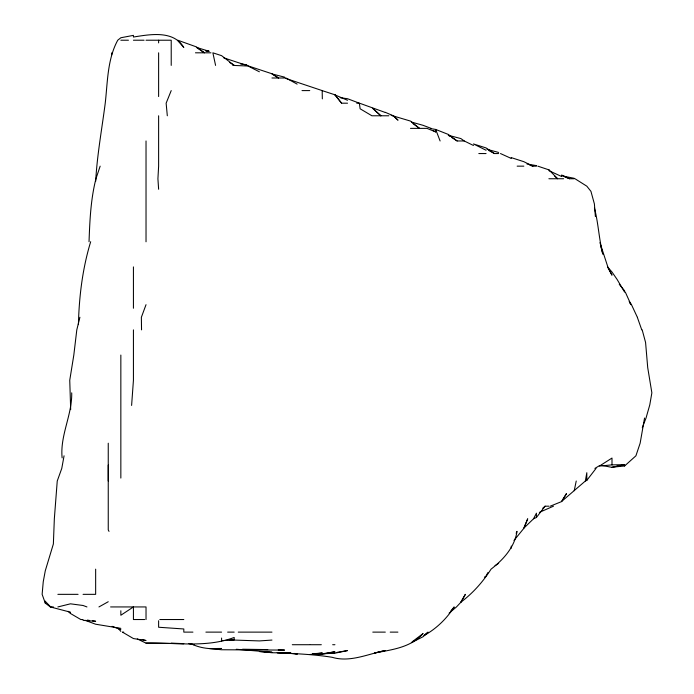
<?xml version="1.0" encoding="UTF-8"?>
<svg xmlns="http://www.w3.org/2000/svg" width="694" height="694" viewBox="0 0 694 694"><rect width="100%" height="100%" fill="white"/><g stroke="black" fill="none" stroke-linecap="round" stroke-linejoin="round"><path stroke-width="1.04" d="M89.032 241.72C89.804 220.623 90.714 199.299 95.945 178.748L100.153 166.152M70.684 409.634L69.747 380.251L73.816 355.059L76.8 329.876L79.905 317.279M108.247 481.003L108.247 465.058M95.685 181.29C97.108 155.04 101.879 129.223 105.236 103.189C107.648 82.039 107.327 59.328 117.746 40.217L120.843 37.754L133.43 35.368L133.43 37.042C150.138 34.362 173.578 30.076 183.806 47.504L178.132 41.024M131.608 405.435L133.43 380.251L133.43 329.876M111.665 54.913L111.795 52.813M71.716 392.839C72.193 415.099 59.892 435.407 62.122 457.91M78.413 324.627C79.09 296.546 82.499 268.639 90.68 241.72M585.363 481.003L586.812 472.709L586.812 480.387L585.363 481.003L561.62 501.458L566.478 493.59L561.62 501.589L550.238 506.186M64.065 455.811L61.775 468.407L57.246 481.003L54.34 518.782L53.369 543.966L45.275 570.798L43.245 581.746L42.134 594.342L45.275 603.129L50.324 606.938L70.467 612.195L70.467 613.487L80.816 619.534L83.054 619.534M644.553 418.031L640.137 443.214L635.912 455.811L624.591 465.986L611.995 467.209L624.591 464.685L624.591 465.986M574.216 490.719L576.237 481.003M146.026 304.683L141.368 317.279L141.541 329.876M642.288 427.721L646.027 418.031L649.775 404.906L651.866 392.839L647.719 367.655L645.576 342.463L642.184 329.876M171.218 90.593L166.135 103.189L167.315 115.777M449.096 613.166L456.47 606.938L460.868 602.271L465.353 594.342L460.868 602.201C472.952 593.118 482.929 581.85 491.057 569.158C503.245 559.702 514.627 547.297 517.013 531.378L516.128 533.287M533.539 518.782L536.436 513.187L536.436 517.481L533.539 518.782L523.84 528.16L527.718 518.782L523.84 528.342L513.976 540.47M487.873 572.593L486.06 576.037L484.429 577.174M536.436 517.481L545.085 506.186L549.032 506.186M586.812 480.387L596.033 468.407M450.909 610.781L454.197 606.938C446.719 618.701 436.222 628.842 423.939 635.617M542.725 508.251L545.085 506.186M424.763 634.784L428.103 632.121L423.088 636.719L411.395 642.635M412.175 641.811L423.088 633.527C410.874 647.571 391.954 649.688 374.812 652.985M495.065 565.662L498.656 563.337M600.301 465.518L611.995 458.049L611.995 464.867L599.399 466.099M594.879 468.407L599.399 465.7M98.947 606.938L108.247 601.733M539.342 512.389L553.482 506.186M137.308 638.94L146.026 643.138C175.478 642.306 205.762 648.066 234.182 637.465L234.182 639.903L222.635 640.605M57.871 606.938L70.467 603.823L83.054 605.489L86.95 606.938M374.812 652.933L385.309 650.512C368.002 653.982 349.923 662.675 332.218 657.313C314.052 654.329 295.549 653.713 277.21 652.707L290.855 652.933L284.557 652.75M337.032 652.36L347.529 650.573L334.933 653.21L322.337 653.8L334.933 651.753L322.337 654.173L312.899 653.774L322.337 653.002L309.75 654.546M271.961 640.068L259.374 640.918L228.933 639.885M312.899 653.974L322.337 653.661L312.899 653.644M330.734 652.82L334.933 652.716M611.995 464.867L624.591 464.685L611.995 467.357L601.498 465.405M146.026 643.138L183.806 643.633L171.218 643.138M217.395 648.491L221.586 648.474C211.097 649.358 200.254 648.448 190.859 643.624M120.843 40.217L128.433 40.217M133.43 40.217L144.074 40.217M146.026 40.217L171.218 40.217L171.218 65.401M177.768 40.217L196.402 46.888L204.409 52.813L196.402 47.392L208.998 51.243L205.849 50.844L208.998 51.243M195.456 52.813L210.959 52.813M232.82 65.401L246.778 65.965M271.961 77.997L285.928 77.997L297.153 84.121M302.011 90.593L309.75 90.593M322.337 90.671L334.933 94.8L341.604 103.189L347.529 103.189M356.733 103.189L359.379 103.189L360.125 108.785L371.915 115.777L388.857 115.777M410.492 128.373L427.018 128.373L435.685 131.938L435.685 129.448L430.436 128.555M451.82 137.542L457.129 140.969L464.243 140.969L473.464 145.488M478.808 153.556L486.06 153.556M488.845 150.546L494.414 153.556L498.656 153.556M517.151 166.152L523.84 166.152M529.852 165.267L532.853 166.152L536.436 166.152M548.885 178.748L563.606 178.748M564.621 176.901L569.609 178.748L574.216 178.748M57.871 594.342L78.075 594.342M83.054 594.342L95.651 594.342L95.651 569.158M50.324 606.938L53.395 606.938M110.589 606.938L146.026 606.938L146.026 619.534M144.682 619.534L133.43 619.534L133.43 606.938L120.843 615.257L120.843 610.755M159.82 619.534L183.806 619.534M123.723 632.121L122.448 632.121L133.43 638.558L146.026 640.527L142.149 639.46M192.932 632.121L183.806 632.121L183.806 628.972L158.622 627.246L158.622 620.748M205.892 632.121L221.586 632.121M227.641 632.121L234.182 632.121M238.259 632.121L271.961 632.121M372.782 632.121L385.309 632.121M390.202 632.121L397.905 632.121M292.295 644.717L309.75 644.717M310.279 644.717L321.322 644.717M332.669 644.717L334.933 644.717M242.579 649.228L267.763 649.593M278.259 649.922L284.557 650.087L221.586 649.758L208.998 648.517M83.054 620.358L95.651 621.26L92.502 620.835M297.153 654.052L284.557 652.933L271.961 652.733L259.374 651.51L271.961 652.239L236.281 649.254M240.48 63.9L246.778 64.768M340.181 97.707L347.529 98.722L359.379 103.189M87.253 620.106L89.353 620.401M526.989 164.018L536.436 165.623M120.843 628.365L95.651 624.227L84.998 620.254M294.004 653.418L297.153 654.026M391.329 115.386L410.492 121.077L419.471 128.373L412.947 123.593M391.269 115.386L393.333 115.777L397.905 120.062L393.333 115.777L385.309 112.333M561.62 175.799L574.216 178.315M188.881 643.676L193.956 644.717M284.557 77.138L271.961 73.928L278.589 77.997L271.961 73.764L223.529 57.758M487.032 149.305L498.656 152.463M411.464 122.066L423.088 125.328L431.156 128.373M385.309 112.48L360.125 103.406M537.815 166.152L549.032 169.891L557.594 178.748L554.48 175.834M285.529 78.344L322.172 90.593L322.337 98.878M112.124 626.344L120.843 629.692M334.933 94.887L347.529 100.292M500.495 153.556L511.244 158.432L511.244 157.616L523.84 161.685L532.853 166.152M561.62 176.502L549.032 170.733L549.032 169.891M561.62 175.009L569.609 178.748M486.06 150.251L473.464 143.944L486.06 147.926L494.414 153.556M246.778 65.401L259.374 71.786M432.987 130.411L435.685 131.938M575.014 178.748L586.812 186.174L590.941 191.344L594.394 203.932L595.383 216.528M450.05 136.397L448.281 135.261L460.868 138.574L464.243 140.969M229.688 62.469L234.182 65.401L221.586 55.659L212.867 52.813L215.582 65.401M457.129 140.969L448.281 134.419L435.685 129.448L440.109 140.969M68.107 611.31L70.467 613.487M45.275 601.299L50.653 606.938M118.127 628.244L120.843 631.41M619.274 284.332L624.591 290.786L624.591 292.096L617.139 279.5L611.995 272.031L607.528 266.904L611.995 275.18L607.831 266.904L599.937 242.683M334.933 94.8L341.604 103.189M629.189 301.404L631.488 304.683L637.187 316.906M629.84 302.896L631.002 304.683L625.311 292.096M109.019 531.378L108.247 529.895L108.247 443.214M637.326 317.279L641.759 329.876M600.7 245.919L602.6 253.258M594.454 208.131C598.428 223.303 598.931 239.118 602.878 254.308M158.622 189.254L157.92 178.748L158.622 166.152L158.622 115.777M511.244 546.091L511.244 548.217M221.586 638.046L221.586 641.161M158.622 40.217L158.622 42.898M158.622 52.813L158.622 96.544M146.026 140.969L146.026 241.798M133.43 266.904L133.43 308.249M120.843 355.059L120.843 478.071M45.275 601.178L45.275 603.129M380.859 115.777L372.713 108.325L380.859 115.777"/></g></svg>
